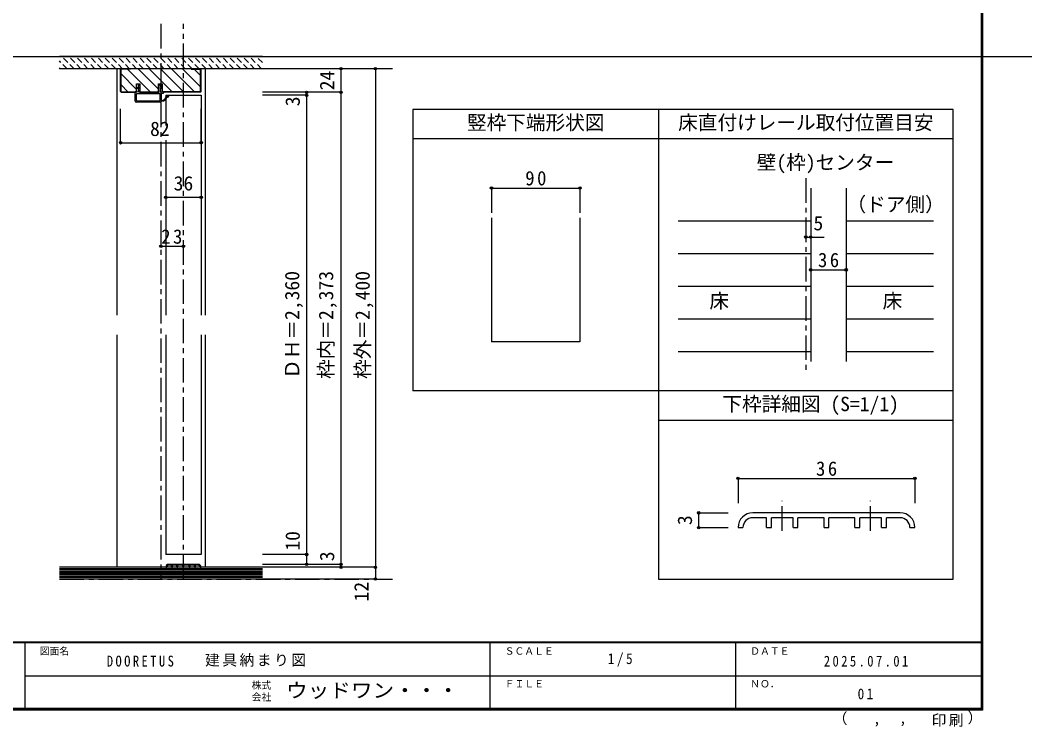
# Model space of a CAD drawing. Units: millimetres at full size, sheet at 1:5, with parts at other scales. Extents: x -1023 to 1027, y -718 to 696.
# Drawn here: x -3 to 1027, y -718 to 1 of the extents above; entities that cross this region are included whole.
import ezdxf
from ezdxf.enums import TextEntityAlignment as Align

# ---------------------------------------------------------------- set-up
doc = ezdxf.new("R2010")
doc.units = ezdxf.units.MM
doc.header["$LTSCALE"] = 5
doc.header["$PDMODE"] = 32
doc.header["$PDSIZE"] = 2.5
doc.linetypes.add('CHAIN1', pattern=[8, 5, -1, 1, -1])
doc.linetypes.add('DASHED1', pattern=[1.8, 1.2, -0.6])
for name, color, linetype in [('0-0_補助線', 7, 'Continuous'), ('0-1_通り芯', 4, 'DASHED1'), ('0-3_仕上げ', 4, 'Continuous'), ('0-4_枠', 3, 'Continuous'), ('0-6_扉', 6, 'Continuous'), ('0-7_金物', 7, 'Continuous'), ('0-A_文字', 7, 'Continuous'), ('0-B_寸法', 7, 'Continuous'), ('0-C_ハッチ', 4, 'DASHED1'), ('7-1_通り芯', 4, 'CHAIN1'), ('7-7_金物', 7, 'Continuous'), ('7-B_寸法', 7, 'Continuous'), ('F-0_補助線', 7, 'Continuous'), ('F-1_枠', 6, 'Continuous'), ('F-A_文字', 7, 'Continuous')]:
    doc.layers.add(name, color=color, linetype=linetype)
doc.styles.add('ＭＳ ゴシック', font='')
doc.styles.get('ＭＳ ゴシック').set_extended_font_data('MS Gothic')

# ---------------------------------------------------------------- blocks, each defined once
blk = doc.blocks.new('2')
at = {"layer": '0-0_補助線'}
for p, q in [((-9.846, -9.622), (-9.846, 15.078)), ((-8.846, 16.078), (0.354, 16.078)), ((-8.846, 15.878), (0.637, 15.878)), ((-8.446, 14.378), (-8.446, -8.922)), ((-8.146, 14.678), (-1.546, 14.678)), ((-1.246, 14.378), (-1.246, -8.922)), ((0.154, 11.653), (2.154, 11.653)), ((0.154, 11.653), (0.154, -8.497)), ((2.154, 10.953), (2.154, 11.653)), ((3.154, 11.653), (2.512, 10.83)), ((3.154, 11.653), (6.154, 11.653)), ((4.154, 13.753), (4.154, 13.053)), ((5.154, 13.053), (4.512, 13.876)), ((7.154, 13.053), (5.154, 13.053)), ((6.154, 10.953), (6.154, 11.653)), ((7.558, 12.258), (6.516, 10.835)), ((-1.546, -9.222), (-8.146, -9.222)), ((0.154, -8.497), (2.154, -8.497)), ((4.154, -9.897), (0.154, -9.897)), ((0.154, -9.897), (0.154, -10.622)), ((2.154, -7.797), (2.154, -8.497)), ((3.154, -8.497), (2.512, -7.674)), ((3.154, -8.497), (6.154, -8.497)), ((4.154, -10.597), (4.154, -9.897)), ((5.154, -9.897), (4.512, -10.72)), ((7.154, -9.897), (5.154, -9.897)), ((6.154, -7.797), (6.154, -8.497)), ((7.558, -9.101), (6.516, -7.679)), ((-1.48, -10.622), (-8.846, -10.622)), ((-1.189, -10.85), (-0.732, -12.694)), ((0.354, -12.922), (-0.441, -12.922)), ((0.154, -10.622), (0.645, -12.548))]:
    blk.add_line(p, q, dxfattribs=at)
for points in [[(-9.646, 15.078), (-9.646, -9.622), (-9.846, -9.622)], [(4.154, 13.053), (0.154, 13.053), (0.649, 15.723)]]:
    blk.add_lwpolyline(points, dxfattribs=at)
for centre, radius, start, end in [((-8.846, 15.078), 1, 90, 180), ((-8.846, 15.078), 0.8, 90, 180), ((-8.146, 14.378), 0.3, 90, 180), ((-1.546, 14.378), 0.3, 0, 90), ((0.354, 15.778), 0.3, 349.49875, 90), ((2.354, 10.953), 0.2, 180, 322.03043), ((4.354, 13.753), 0.2, 37.96957, 180), ((6.354, 10.953), 0.2, 180, 323.78053), ((7.154, 12.553), 0.5, 323.78053, 90), ((-8.846, -9.622), 1, 180, 270), ((-8.146, -8.922), 0.3, 180, 270), ((-1.546, -8.922), 0.3, 270, 0), ((2.354, -7.797), 0.2, 37.96957, 180), ((6.354, -7.797), 0.2, 36.21947, 180), ((7.154, -9.397), 0.5, 270, 36.21947), ((-2.846, -10.72), 6, 179.06153, 259.29815), ((-2.846, -10.72), 5.3, 178.93757, 259.29815), ((-3.896, -16.272), 0.35, 259.29815, 79.29815), ((-1.48, -10.922), 0.3, 13.9282, 90), ((-0.441, -12.622), 0.3, 193.9282, 270), ((0.354, -12.622), 0.3, 270, 14.29438), ((4.354, -10.597), 0.2, 180, 322.03043)]:
    blk.add_arc(centre, radius, start, end, dxfattribs=at)
blk.add_point((-3.896, -16.622), dxfattribs=at)

msp = doc.modelspace()

# ---------------------------------------------------------------- linework, layer by layer
at = {"layer": '0-1_通り芯', "linetype": 'CHAIN1'}
for p, q in [((140.01, -2.5), (140.01, -567.5)), ((163.01, -567.5), (163.01, -2.5)), ((796.639, -159.5), (796.639, -356.007)), ((36.653, -567.5), (375.867, -567.5))]:
    msp.add_line(p, q, dxfattribs=at)
at = {"layer": '0-1_通り芯', "color": 7, "linetype": 'Continuous'}
msp.add_line((-1023.347, -35.5), (1026.653, -35.5), dxfattribs=at)
at = {"layer": '0-1_通り芯', "color": 2, "linetype": 'Continuous'}
for p, q in [((243.367, -35.5), (36.653, -35.5)), ((243.367, -48), (36.653, -48))]:
    msp.add_line(p, q, dxfattribs=at)
at = {"layer": '0-1_通り芯'}
for p, q in [((44.539, -48), (36.653, -40.114)), ((51.61, -48), (39.11, -35.5)), ((58.681, -48), (46.181, -35.5)), ((65.752, -48), (53.252, -35.5)), ((72.823, -48), (60.323, -35.5)), ((79.894, -48), (67.394, -35.5)), ((86.966, -48), (74.466, -35.5)), ((94.037, -48), (81.537, -35.5)), ((101.108, -48), (88.608, -35.5)), ((108.179, -48), (95.679, -35.5)), ((115.25, -48), (102.75, -35.5)), ((122.321, -48), (109.821, -35.5)), ((129.392, -48), (116.892, -35.5)), ((136.463, -48), (123.963, -35.5)), ((143.534, -48), (131.034, -35.5)), ((150.605, -48), (138.105, -35.5)), ((157.676, -48), (145.176, -35.5)), ((164.747, -48), (152.247, -35.5)), ((171.818, -48), (159.318, -35.5)), ((178.889, -48), (166.389, -35.5)), ((185.96, -48), (173.46, -35.5)), ((193.032, -48), (180.532, -35.5)), ((200.103, -48), (187.603, -35.5)), ((207.174, -48), (194.674, -35.5)), ((214.245, -48), (201.745, -35.5)), ((221.316, -48), (208.816, -35.5)), ((228.387, -48), (215.887, -35.5)), ((235.458, -48), (222.958, -35.5)), ((242.529, -48), (230.029, -35.5)), ((243.367, -41.767), (237.1, -35.5)), ((37.468, -48), (36.653, -47.185))]:
    msp.add_line(p, q, dxfattribs=at)
at = {"layer": '0-3_仕上げ'}
for p, q in [((666.615, -202.801), (801.639, -202.801)), ((837.639, -202.801), (926.664, -202.801)), ((666.615, -236.103), (801.639, -236.103)), ((837.639, -236.103), (926.664, -236.103)), ((666.615, -269.404), (801.639, -269.404)), ((837.639, -269.404), (926.664, -269.404)), ((666.615, -302.706), (801.639, -302.706)), ((837.639, -302.706), (926.664, -302.706)), ((666.615, -336.007), (801.639, -336.007)), ((837.639, -336.007), (926.664, -336.007))]:
    msp.add_line(p, q, dxfattribs=at)
at = {"layer": '0-3_仕上げ', "color": 2}
for p, q in [((243.367, -555.5), (36.653, -555.5)), ((243.367, -567.5), (36.653, -567.5))]:
    msp.add_line(p, q, dxfattribs=at)
at = {"layer": '0-3_仕上げ', "color": 7}
for p, q in [((243.367, -557), (36.653, -557)), ((243.367, -558.5), (36.653, -558.5)), ((243.367, -560), (36.653, -560)), ((243.367, -561.5), (36.653, -561.5)), ((243.367, -563), (36.653, -563)), ((243.367, -564.5), (36.653, -564.5)), ((243.367, -566), (36.653, -566))]:
    msp.add_line(p, q, dxfattribs=at)
at = {"layer": '0-4_枠', "color": 4}
for p, q in [((95.01, -48), (95.01, -298.75)), ((185.01, -48), (185.01, -298.75)), ((476.639, -169.5), (566.639, -169.5)), ((476.639, -169.5), (476.639, -194.76)), ((566.639, -169.5), (566.639, -194.76)), ((95.01, -318.75), (95.01, -555.5)), ((185.01, -318.75), (185.01, -555.5))]:
    msp.add_line(p, q, dxfattribs=at)
at = {"layer": '0-4_枠'}
for p, q in [((99.01, -71.293), (99.01, -48)), ((109.01, -48.5), (99.51, -48.5)), ((109.01, -48.5), (109.01, -48)), ((171.01, -48.5), (171.01, -48)), ((171.01, -48.5), (180.51, -48.5)), ((181.01, -71.293), (181.01, -48)), ((99.717, -72), (99.01, -71.293)), ((99.717, -72), (115.26, -72)), ((99.925, -71.5), (115.26, -71.5)), ((115.26, -72), (115.26, -63.5)), ((115.26, -63.5), (118.96, -63.5)), ((118.96, -72), (118.96, -63.5)), ((118.96, -71.5), (137.56, -71.5)), ((118.96, -72), (137.56, -72)), ((137.56, -72), (137.56, -63.5)), ((137.56, -63.5), (141.26, -63.5)), ((141.26, -63.5), (141.26, -72)), ((180.096, -71.5), (141.26, -71.5)), ((180.303, -72), (141.26, -72)), ((180.303, -72), (181.01, -71.293)), ((396.639, -89.5), (396.639, -376.007)), ((646.639, -89.5), (396.639, -89.5)), ((646.639, -89.5), (646.639, -376.007)), ((646.639, -119.5), (396.639, -119.5)), ((801.639, -169.5), (801.639, -346.007)), ((837.639, -169.5), (837.639, -346.007)), ((476.639, -199.927), (476.639, -326.007)), ((566.639, -199.927), (566.639, -326.007)), ((566.639, -326.007), (476.639, -326.007)), ((646.639, -376.007), (396.639, -376.007))]:
    msp.add_line(p, q, dxfattribs=at)
for points in [[(99.925, -71.5), (99.51, -71.086), (99.51, -48.5)], [(180.096, -71.5), (180.51, -71.086), (180.51, -48.5)]]:
    msp.add_lwpolyline(points, dxfattribs=at)
at = {"layer": '0-4_枠', "color": 7}
for p in [(476.639, -169.5), (566.639, -169.5)]:
    msp.add_point(p, dxfattribs=at)
at = {"layer": '0-6_扉'}
for p, q in [((145.01, -75), (145.01, -105.69)), ((145.01, -75), (181.01, -75)), ((181.01, -75), (181.01, -298.75)), ((145.01, -120.922), (145.01, -298.75)), ((145.01, -318.75), (145.01, -542.5)), ((181.01, -318.75), (181.01, -542.5)), ((181.01, -542.5), (145.01, -542.5))]:
    msp.add_line(p, q, dxfattribs=at)
at = {"layer": '0-7_金物'}
for p, q in [((145.01, -555.5), (146.01, -555.5)), ((178.01, -552.5), (148.01, -552.5)), ((150.81, -553.5), (148.01, -553.5)), ((150.81, -555.5), (150.81, -553.5)), ((150.81, -555.5), (151.81, -555.5)), ((151.81, -555.5), (151.81, -553.5)), ((156.21, -553.5), (151.81, -553.5)), ((156.21, -555.5), (156.21, -553.5)), ((156.21, -555.5), (157.21, -555.5)), ((157.21, -555.5), (157.21, -553.5)), ((162.51, -553.5), (157.21, -553.5)), ((162.51, -555.5), (162.51, -553.5)), ((162.51, -555.5), (163.51, -555.5)), ((163.51, -555.5), (163.51, -553.5)), ((168.81, -553.5), (163.51, -553.5)), ((168.81, -555.5), (168.81, -553.5)), ((168.81, -555.5), (169.81, -555.5)), ((169.81, -555.5), (169.81, -553.5)), ((174.21, -553.5), (169.81, -553.5)), ((174.21, -555.5), (174.21, -553.5)), ((174.21, -555.5), (175.21, -555.5)), ((175.21, -555.5), (175.21, -553.5)), ((178.01, -553.5), (175.21, -553.5)), ((180.01, -555.5), (181.01, -555.5))]:
    msp.add_line(p, q, dxfattribs=at)
for centre, radius, start, end in [((148.01, -555.5), 3, 90, 180), ((148.01, -555.5), 2, 90, 180), ((178.01, -555.5), 3, 0, 90), ((178.01, -555.5), 2, 0, 90)]:
    msp.add_arc(centre, radius, start, end, dxfattribs=at)
at = {"layer": '0-A_文字', "color": 3}
for p, q in [((646.639, -89.5), (646.639, -567.5)), ((946.639, -89.5), (646.639, -89.5)), ((946.639, -119.5), (646.639, -119.5)), ((946.639, -376.007), (646.639, -376.007)), ((946.639, -406.007), (646.639, -406.007))]:
    msp.add_line(p, q, dxfattribs=at)
msp.add_lwpolyline([(646.639, -567.5), (946.639, -567.5), (946.639, -89.5)], dxfattribs=at)
at = {"layer": '0-B_寸法', "color": 4, "linetype": 'CHAIN1'}
msp.add_line((375.867, -48), (36.653, -48), dxfattribs=at)
at = {"layer": '0-B_寸法', "color": 4}
for p, q in [((358.367, -48), (243.367, -48)), ((323.367, -48), (323.367, -555.5)), ((358.367, -48), (358.367, -567.5)), ((323.367, -72), (243.367, -72)), ((288.367, -72), (288.367, -552.5)), ((288.367, -75), (243.367, -75)), ((99.01, -123.422), (99.01, -88.9)), ((181.01, -123.422), (181.01, -88.9)), ((99.01, -123.422), (181.01, -123.422)), ((145.01, -178.882), (181.01, -178.882)), ((796.639, -219.452), (815.353, -219.452)), ((163.01, -228.882), (140.01, -228.882)), ((801.639, -252.753), (837.639, -252.753)), ((288.367, -542.5), (243.367, -542.5)), ((323.367, -552.5), (243.367, -552.5)), ((358.367, -555.5), (243.367, -555.5)), ((323.367, -555.5), (243.367, -555.5)), ((323.367, -555.5), (323.367, -552.5)), ((358.367, -567.5), (243.367, -567.5))]:
    msp.add_line(p, q, dxfattribs=at)
at = {"layer": '0-B_寸法'}
for p in [(323.367, -48), (358.367, -48), (288.367, -72), (323.367, -72), (288.367, -75), (99.01, -123.422), (181.01, -123.422), (145.01, -178.882), (181.01, -178.882), (796.639, -219.452), (801.639, -219.452), (140.01, -228.882), (163.01, -228.882), (801.639, -252.753), (837.639, -252.753), (288.367, -542.5), (288.367, -552.5), (323.367, -552.5), (323.367, -555.5), (358.367, -555.5), (358.367, -567.5)]:
    msp.add_point(p, dxfattribs=at)
at = {"layer": '0-C_ハッチ', "linetype": 'Continuous'}
for p, q in [((106.04, -48.5), (129.04, -71.5)), ((116.853, -48), (137.56, -68.707)), ((128.168, -48), (151.667, -71.5)), ((139.481, -48), (162.981, -71.5)), ((150.795, -48), (174.295, -71.5)), ((162.108, -48), (180.51, -66.402)), ((173.922, -48.5), (180.51, -55.088)), ((99.51, -53.284), (115.26, -69.034)), ((99.51, -64.598), (106.412, -71.5))]:
    msp.add_line(p, q, dxfattribs=at)
at = {"layer": '7-1_通り芯'}
for p, q in [((772.63, -518.365), (772.63, -487.834)), ((862.63, -518.365), (862.63, -487.834))]:
    msp.add_line(p, q, dxfattribs=at)
at = {"layer": '7-7_金物'}
for p, q in [((892.63, -500.065), (742.63, -500.065)), ((756.63, -505.065), (742.63, -505.065)), ((756.63, -515.065), (756.63, -505.065)), ((761.63, -515.065), (761.63, -505.065)), ((783.63, -505.065), (761.63, -505.065)), ((783.63, -515.065), (783.63, -505.065)), ((788.63, -515.065), (788.63, -505.065)), ((815.13, -505.065), (788.63, -505.065)), ((815.13, -515.065), (815.13, -505.065)), ((820.13, -515.065), (820.13, -505.065)), ((846.63, -505.065), (820.13, -505.065)), ((846.63, -515.065), (846.63, -505.065)), ((851.63, -515.065), (851.63, -505.065)), ((873.63, -505.065), (851.63, -505.065)), ((873.63, -515.065), (873.63, -505.065)), ((878.63, -515.065), (878.63, -505.065)), ((892.63, -505.065), (878.63, -505.065)), ((727.63, -515.065), (732.63, -515.065)), ((756.63, -515.065), (761.63, -515.065)), ((783.63, -515.065), (788.63, -515.065)), ((815.13, -515.065), (820.13, -515.065)), ((846.63, -515.065), (851.63, -515.065)), ((873.63, -515.065), (878.63, -515.065)), ((902.63, -515.065), (907.63, -515.065))]:
    msp.add_line(p, q, dxfattribs=at)
for centre, radius, start, end in [((742.63, -515.065), 15, 90, 180), ((892.63, -515.065), 15, 0, 90), ((742.63, -515.065), 10, 90, 180), ((892.63, -515.065), 10, 0, 90)]:
    msp.add_arc(centre, radius, start, end, dxfattribs=at)
at = {"layer": '7-B_寸法', "color": 4}
for p, q in [((727.63, -465.065), (907.63, -465.065)), ((727.63, -465.065), (727.63, -490.065)), ((907.63, -465.065), (907.63, -490.065)), ((687.63, -515.065), (687.63, -500.065)), ((687.63, -500.065), (717.63, -500.065)), ((687.63, -515.065), (717.63, -515.065))]:
    msp.add_line(p, q, dxfattribs=at)
at = {"layer": '7-B_寸法'}
for p in [(727.63, -465.065), (907.63, -465.065), (687.63, -500.065), (687.63, -515.065)]:
    msp.add_point(p, dxfattribs=at)
at = {"layer": 'F-1_枠'}
for p, q in [((974.986, 695.833), (974.986, -700.833)), ((975.82, 695.833), (975.82, -700.833)), ((976.653, 695.833), (976.653, -700.833)), ((976.653, -631.667), (-973.347, -631.667)), ((976.653, -632.5), (-973.347, -632.5)), ((1.653, -632.5), (1.653, -699.167)), ((474.986, -632.5), (474.986, -699.167)), ((724.986, -632.5), (724.986, -699.167)), ((1.653, -665.833), (974.986, -665.834)), ((976.653, -699.167), (-973.347, -699.167)), ((976.653, -700), (-973.347, -700)), ((976.653, -700.833), (-973.347, -700.833))]:
    msp.add_line(p, q, dxfattribs=at)

# ---------------------------------------------------------------- block references
at = {"layer": '0-0_補助線', "rotation": 90}
msp.add_blockref('2', (129.838, -72.154), dxfattribs=at)

# ---------------------------------------------------------------- texts
at = {"layer": '0-4_枠', "color": 7, "style": 'ＭＳ ゴシック'}
msp.add_text('竪枠下端形状図', height=14.66, dxfattribs=at).set_placement((451.639, -114.5), align=Align.BOTTOM_LEFT)
at = {"layer": '0-4_枠', "color": 7, "insert": (511.014, -167), "char_height": 14.66, "attachment_point": 7, "style": 'ＭＳ ゴシック'}
msp.add_mtext('\\T1.27;\\W0.95;90', dxfattribs=at)
at = {"layer": '0-A_文字', "style": 'ＭＳ ゴシック'}
for s, p in [('床直付けレール取付位置目安', (666.639, -114.5)), ('壁(枠)センター', (746.664, -155.091)), ('（ドア側）', (838.03, -197.835)), ('床', (698.495, -296.055)), ('床', (874.784, -296.055)), ('下枠詳細図 (S=1/1)', (711.639, -401.007))]:
    msp.add_text(s, height=14.66, dxfattribs=at).set_placement(p, align=Align.BOTTOM_LEFT)
at = {"layer": '0-B_寸法', "style": 'ＭＳ ゴシック'}
for s, p in [('24', (320.867, -70)), ('3', (285.867, -86.25)), ('ＤＨ＝2,360', (285.322, -363.75)), ('枠内＝2,373', (319.848, -363.75)), ('枠外＝2,400', (357.024, -363.75)), ('10', (285.867, -538.6)), ('3', (320.867, -549.321)), ('12', (355.867, -590.268))]:
    msp.add_text(s, height=14.66, rotation=90, dxfattribs=at).set_placement(p, align=Align.BOTTOM_LEFT)
for s, p in [('82', (129.01, -120.922)), ('36', (153.01, -176.382)), ('5', (804.395, -216.952))]:
    msp.add_text(s, height=14.66, dxfattribs=at).set_placement(p, align=Align.BOTTOM_LEFT)
at = {"layer": '0-B_寸法', "char_height": 14.66, "attachment_point": 7, "style": 'ＭＳ ゴシック'}
for s, insert in [('\\T1.27;\\W0.95;23', (140.385, -226.382)), ('\\T1.27;\\W0.95;36', (809.014, -250.253))]:
    msp.add_mtext(s, dxfattribs=dict(at, insert=insert))
at = {"layer": '7-B_寸法', "style": 'ＭＳ ゴシック'}
msp.add_text('3', height=14.66, rotation=90, dxfattribs=at).set_placement((685.13, -512.565), align=Align.BOTTOM_LEFT)
at = {"layer": '7-B_寸法', "insert": (807.005, -462.565), "char_height": 14.66, "attachment_point": 7, "style": 'ＭＳ ゴシック'}
msp.add_mtext('\\T1.27;\\W0.95;36', dxfattribs=at)
at = {"layer": 'F-0_補助線', "char_height": 11, "attachment_point": 7, "style": 'ＭＳ ゴシック'}
for s, insert in [('\\T1.39;\\W0.85;DOORETUS', (84.986, -656.667)), ('\\T1.17;建具納まり図', (184.986, -656.667))]:
    msp.add_mtext(s, dxfattribs=dict(at, insert=insert))
at = {"layer": 'F-A_文字', "style": 'ＭＳ ゴシック'}
for s, height, p in [('図面名', 7.331, (16.653, -646.667)), ('ＳＣＡＬＥ', 7.331, (489.986, -646.667)), ('ＤＡＴＥ', 7.331, (739.986, -646.667)), ('株式', 7.331, (232.486, -681.5)), ('ＦＩＬＥ', 7.331, (489.986, -680)), ('ＮＯ．', 7.331, (739.986, -680.001)), ('会社', 7.331, (232.486, -693.5)), ('（', 11, (823.992, -718.052)), ('）', 11, (961.387, -717.355)), (',', 11, (865.199, -718.052)), (',', 11, (891.686, -717.588))]:
    msp.add_text(s, height=height, dxfattribs=at).set_placement(p, align=Align.BOTTOM_LEFT)
at = {"layer": 'F-A_文字', "style": 'ＭＳ ゴシック', "width": 1.1}
msp.add_text('ウッドワン・・・', height=14.66, dxfattribs=at).set_placement((267.486, -692.5), align=Align.BOTTOM_LEFT)
at = {"layer": 'F-A_文字', "char_height": 11, "attachment_point": 7, "style": 'ＭＳ ゴシック'}
for s, insert in [('\\T1.38;\\W0.9;1/5', (594.986, -656.667)), ('\\T1.39;\\W0.85;2025.07.01', (814.986, -656.667)), ('\\T1.36;\\W0.9;01', (849.361, -690.001)), ('\\T1.17;印刷', (924.678, -717.82))]:
    msp.add_mtext(s, dxfattribs=dict(at, insert=insert))

doc.saveas('drawing.dxf')
